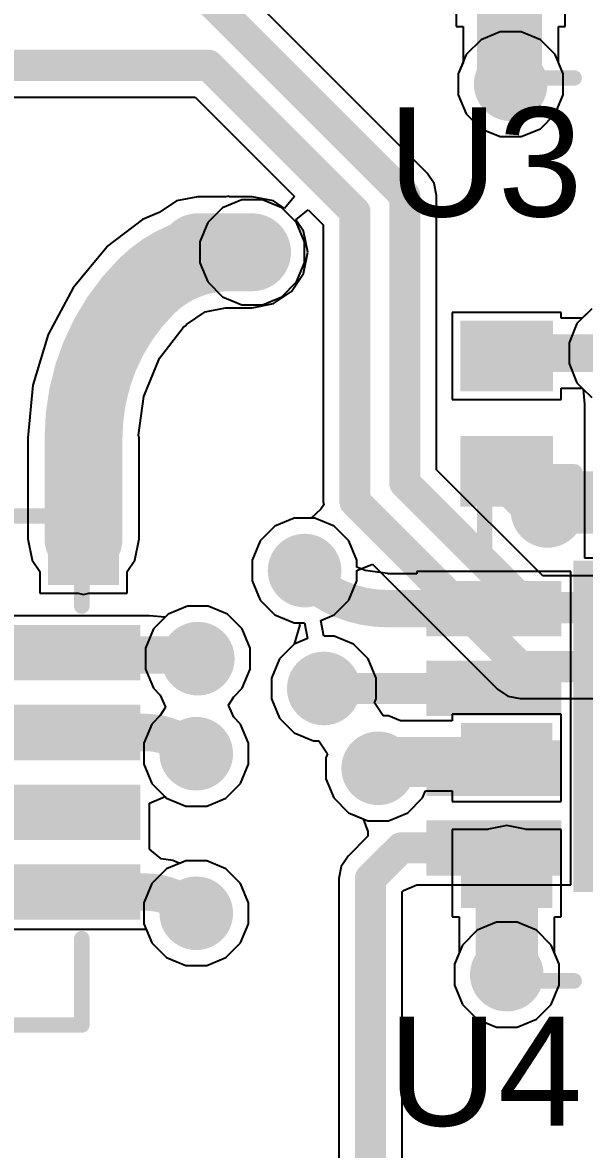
# Model space of a CAD drawing. Header units: millimetres. Extents: x -0.2 to 45, y 0 to 49.7.
# Drawn here: x 35.52 to 40.1, y 25.4 to 34.59 of the extents above; entities that cross this region are included whole.
import ezdxf

# ---------------------------------------------------------------- set-up
doc = ezdxf.new("R2010")
doc.units = ezdxf.units.MM
for name, color, linetype in [('BottomLayer', 5, 'Continuous'), ('BottomPaste', 16, 'Continuous'), ('BottomSolder', 6, 'Continuous'), ('TopLayer', 1, 'Continuous'), ('TopOverlay', 2, 'Continuous'), ('TopSolder', 216, 'Continuous'), ('ViaHoleLayer', 16, 'Continuous')]:
    doc.layers.add(name, color=color, linetype=linetype)
doc.styles.add('Arial', font='', dxfattribs={"height": 0.2})
doc.styles.get('Arial').set_extended_font_data('Arial')

# ---------------------------------------------------------------- blocks, each defined once
blk = doc.blocks.new('QFN_16_EP_4_4__48')
at = {"layer": 'TopLayer'}
for points in [[(-1.1656, 2.5), (-0.8156, 2.5), (-0.8156, 1.5), (-1.1656, 1.5)], [(-0.5154, 2.5), (-0.1654, 2.5), (-0.1654, 1.5), (-0.5154, 1.5)], [(0.1349, 2.5), (0.4849, 2.5), (0.4849, 1.5), (0.1349, 1.5)], [(0.7851, 2.5), (1.1351, 2.5), (1.1351, 1.5), (0.7851, 1.5)], [(-1.3, 1.3), (1.3, 1.3), (1.3, -1.3), (-1.3, -1.3)], [(-1.5, 1.1402), (-1.5, 0.7902), (-2.5, 0.7902), (-2.5, 1.1402)], [(2.5, 1.1351), (2.5, 0.7851), (1.5, 0.7851), (1.5, 1.1351)], [(-1.5, 0.49), (-1.5, 0.14), (-2.5, 0.14), (-2.5, 0.49)], [(2.5, 0.4849), (2.5, 0.1349), (1.5, 0.1349), (1.5, 0.4849)], [(-1.5, -0.1603), (-1.5, -0.5103), (-2.5, -0.5103), (-2.5, -0.1603)], [(2.5, -0.1654), (2.5, -0.5154), (1.5, -0.5154), (1.5, -0.1654)], [(-1.5, -0.8105), (-1.5, -1.1605), (-2.5, -1.1605), (-2.5, -0.8105)], [(2.5, -0.8156), (2.5, -1.1656), (1.5, -1.1656), (1.5, -0.8156)], [(-1.1656, -1.5), (-0.8156, -1.5), (-0.8156, -2.5), (-1.1656, -2.5)], [(-0.5154, -1.5), (-0.1654, -1.5), (-0.1654, -2.5), (-0.5154, -2.5)], [(0.1349, -1.5), (0.4849, -1.5), (0.4849, -2.5), (0.1349, -2.5)], [(0.7851, -1.5), (1.1351, -1.5), (1.1351, -2.5), (0.7851, -2.5)]]:
    blk.add_hatch(color=1, dxfattribs=at).paths.add_polyline_path(points)
at = {"layer": 'TopSolder'}
for points in [[(-1.2164, 2.5508), (-0.7648, 2.5508), (-0.7648, 1.4492), (-1.2164, 1.4492)], [(-0.5662, 2.5508), (-0.1146, 2.5508), (-0.1146, 1.4492), (-0.5662, 1.4492)], [(0.0841, 2.5508), (0.5357, 2.5508), (0.5357, 1.4492), (0.0841, 1.4492)], [(0.7343, 2.5508), (1.1859, 2.5508), (1.1859, 1.4492), (0.7343, 1.4492)], [(-1.3508, 1.3508), (1.3508, 1.3508), (1.3508, -1.3508), (-1.3508, -1.3508)], [(-1.4492, 1.191), (-1.4492, 0.7394), (-2.5508, 0.7394), (-2.5508, 1.191)], [(2.5508, 1.1859), (2.5508, 0.7343), (1.4492, 0.7343), (1.4492, 1.1859)], [(-1.4492, 0.5408), (-1.4492, 0.0892), (-2.5508, 0.0892), (-2.5508, 0.5408)], [(2.5508, 0.5357), (2.5508, 0.0841), (1.4492, 0.0841), (1.4492, 0.5357)], [(-1.4492, -0.1095), (-1.4492, -0.5611), (-2.5508, -0.5611), (-2.5508, -0.1095)], [(2.5508, -0.1146), (2.5508, -0.5662), (1.4492, -0.5662), (1.4492, -0.1146)], [(-1.4492, -0.7597), (-1.4492, -1.2113), (-2.5508, -1.2113), (-2.5508, -0.7597)], [(2.5508, -0.7648), (2.5508, -1.2164), (1.4492, -1.2164), (1.4492, -0.7648)], [(-1.2164, -1.4492), (-0.7648, -1.4492), (-0.7648, -2.5508), (-1.2164, -2.5508)], [(-0.5662, -1.4492), (-0.1146, -1.4492), (-0.1146, -2.5508), (-0.5662, -2.5508)], [(0.0841, -1.4492), (0.5357, -1.4492), (0.5357, -2.5508), (0.0841, -2.5508)], [(0.7343, -1.4492), (1.1859, -1.4492), (1.1859, -2.5508), (0.7343, -2.5508)]]:
    blk.add_hatch(color=216, dxfattribs=at).paths.add_polyline_path(points)
at = {"layer": 'TopOverlay', "const_width": 0.127}
for points in [[(-2.0746, 2.0746), (-1.3714, 2.0746)], [(-2.0746, 2.0746), (-2.0746, 1.3459)], [(1.3408, 2.0746), (2.0745, 2.0746)], [(2.0745, 2.0746), (2.0745, 1.3409)], [(-2.6858, 1.0414), (-2.6096, 0.9652)], [(-2.6858, 1.0414), (-2.6858, 0.889)], [(-2.6096, 0.9652), (-2.6858, 0.889)], [(-2.0746, -1.3459), (-2.0746, -2.0746)], [(2.0745, -1.3409), (2.0745, -2.0746)], [(-2.0746, -2.0746), (-1.3714, -2.0746)], [(1.3408, -2.0746), (2.0745, -2.0746)]]:
    blk.add_lwpolyline(points, dxfattribs=at)
at = {"layer": 'TopOverlay', "const_width": 0.0635}
for points in [[(-2.1064, 2.0746, 1), (-2.0429, 2.0746, 1)], [(-2.1064, 2.0746, 1), (-2.0429, 2.0746, 1)], [(-1.4031, 2.0746, 1), (-1.3396, 2.0746, 1)], [(1.3091, 2.0746, 1), (1.3726, 2.0746, 1)], [(2.0428, 2.0746, 1), (2.1063, 2.0746, 1)], [(2.0428, 2.0746, 1), (2.1063, 2.0746, 1)], [(-2.1064, 1.3459, 1), (-2.0429, 1.3459, 1)], [(2.0428, 1.3409, 1), (2.1063, 1.3409, 1)], [(-2.7175, 1.0414, 1), (-2.654, 1.0414, 1)], [(-2.7175, 1.0414, 1), (-2.654, 1.0414, 1)], [(-2.6413, 0.9652, 1), (-2.5778, 0.9652, 1)], [(-2.6413, 0.9652, 1), (-2.5778, 0.9652, 1)], [(-2.7175, 0.889, 1), (-2.654, 0.889, 1)], [(-2.7175, 0.889, 1), (-2.654, 0.889, 1)], [(-2.1064, -1.3459, 1), (-2.0429, -1.3459, 1)], [(2.0428, -1.3409, 1), (2.1063, -1.3409, 1)], [(-2.1064, -2.0746, 1), (-2.0429, -2.0746, 1)], [(-2.1064, -2.0746, 1), (-2.0429, -2.0746, 1)], [(-1.4031, -2.0746, 1), (-1.3396, -2.0746, 1)], [(1.3091, -2.0746, 1), (1.3726, -2.0746, 1)], [(2.0428, -2.0746, 1), (2.1063, -2.0746, 1)], [(2.0428, -2.0746, 1), (2.1063, -2.0746, 1)]]:
    blk.add_lwpolyline(points, format="xyb", close=True, dxfattribs=at)
blk = doc.blocks.new('QFN_16_EP_4_4__49')
at = {"layer": 'TopLayer'}
for points in [[(-1.1656, 2.5), (-0.8156, 2.5), (-0.8156, 1.5), (-1.1656, 1.5)], [(-0.5154, 2.5), (-0.1654, 2.5), (-0.1654, 1.5), (-0.5154, 1.5)], [(0.1349, 2.5), (0.4849, 2.5), (0.4849, 1.5), (0.1349, 1.5)], [(0.7851, 2.5), (1.1351, 2.5), (1.1351, 1.5), (0.7851, 1.5)], [(-1.3, 1.3), (1.3, 1.3), (1.3, -1.3), (-1.3, -1.3)], [(-1.5, 1.1402), (-1.5, 0.7902), (-2.5, 0.7902), (-2.5, 1.1402)], [(2.5, 1.1351), (2.5, 0.7851), (1.5, 0.7851), (1.5, 1.1351)], [(-1.5, 0.49), (-1.5, 0.14), (-2.5, 0.14), (-2.5, 0.49)], [(2.5, 0.4849), (2.5, 0.1349), (1.5, 0.1349), (1.5, 0.4849)], [(-1.5, -0.1603), (-1.5, -0.5103), (-2.5, -0.5103), (-2.5, -0.1603)], [(2.5, -0.1654), (2.5, -0.5154), (1.5, -0.5154), (1.5, -0.1654)], [(-1.5, -0.8105), (-1.5, -1.1605), (-2.5, -1.1605), (-2.5, -0.8105)], [(2.5, -0.8156), (2.5, -1.1656), (1.5, -1.1656), (1.5, -0.8156)], [(-1.1656, -1.5), (-0.8156, -1.5), (-0.8156, -2.5), (-1.1656, -2.5)], [(-0.5154, -1.5), (-0.1654, -1.5), (-0.1654, -2.5), (-0.5154, -2.5)], [(0.1349, -1.5), (0.4849, -1.5), (0.4849, -2.5), (0.1349, -2.5)], [(0.7851, -1.5), (1.1351, -1.5), (1.1351, -2.5), (0.7851, -2.5)]]:
    blk.add_hatch(color=1, dxfattribs=at).paths.add_polyline_path(points)
at = {"layer": 'TopSolder'}
for points in [[(-1.2164, 2.5508), (-0.7648, 2.5508), (-0.7648, 1.4492), (-1.2164, 1.4492)], [(-0.5662, 2.5508), (-0.1146, 2.5508), (-0.1146, 1.4492), (-0.5662, 1.4492)], [(0.0841, 2.5508), (0.5357, 2.5508), (0.5357, 1.4492), (0.0841, 1.4492)], [(0.7343, 2.5508), (1.1859, 2.5508), (1.1859, 1.4492), (0.7343, 1.4492)], [(-1.3508, 1.3508), (1.3508, 1.3508), (1.3508, -1.3508), (-1.3508, -1.3508)], [(-1.4492, 1.191), (-1.4492, 0.7394), (-2.5508, 0.7394), (-2.5508, 1.191)], [(2.5508, 1.1859), (2.5508, 0.7343), (1.4492, 0.7343), (1.4492, 1.1859)], [(-1.4492, 0.5408), (-1.4492, 0.0892), (-2.5508, 0.0892), (-2.5508, 0.5408)], [(2.5508, 0.5357), (2.5508, 0.0841), (1.4492, 0.0841), (1.4492, 0.5357)], [(-1.4492, -0.1095), (-1.4492, -0.5611), (-2.5508, -0.5611), (-2.5508, -0.1095)], [(2.5508, -0.1146), (2.5508, -0.5662), (1.4492, -0.5662), (1.4492, -0.1146)], [(-1.4492, -0.7597), (-1.4492, -1.2113), (-2.5508, -1.2113), (-2.5508, -0.7597)], [(2.5508, -0.7648), (2.5508, -1.2164), (1.4492, -1.2164), (1.4492, -0.7648)], [(-1.2164, -1.4492), (-0.7648, -1.4492), (-0.7648, -2.5508), (-1.2164, -2.5508)], [(-0.5662, -1.4492), (-0.1146, -1.4492), (-0.1146, -2.5508), (-0.5662, -2.5508)], [(0.0841, -1.4492), (0.5357, -1.4492), (0.5357, -2.5508), (0.0841, -2.5508)], [(0.7343, -1.4492), (1.1859, -1.4492), (1.1859, -2.5508), (0.7343, -2.5508)]]:
    blk.add_hatch(color=216, dxfattribs=at).paths.add_polyline_path(points)
at = {"layer": 'TopOverlay', "const_width": 0.127}
for points in [[(-2.0746, 2.0746), (-2.0746, 1.3459)], [(-2.0746, 2.0746), (-1.3714, 2.0746)], [(1.3408, 2.0746), (2.0745, 2.0746)], [(2.0745, 2.0746), (2.0745, 1.3409)], [(-2.6858, 1.0414), (-2.6858, 0.889)], [(-2.6858, 1.0414), (-2.6096, 0.9652)], [(-2.6096, 0.9652), (-2.6858, 0.889)], [(-2.0746, -1.3459), (-2.0746, -2.0746)], [(2.0745, -1.3409), (2.0745, -2.0746)], [(-2.0746, -2.0746), (-1.3714, -2.0746)], [(1.3408, -2.0746), (2.0745, -2.0746)]]:
    blk.add_lwpolyline(points, dxfattribs=at)
at = {"layer": 'TopOverlay', "const_width": 0.0635}
for points in [[(-2.1064, 2.0746, 1), (-2.0429, 2.0746, 1)], [(-2.1064, 2.0746, 1), (-2.0429, 2.0746, 1)], [(-1.4031, 2.0746, 1), (-1.3396, 2.0746, 1)], [(1.3091, 2.0746, 1), (1.3726, 2.0746, 1)], [(2.0428, 2.0746, 1), (2.1063, 2.0746, 1)], [(2.0428, 2.0746, 1), (2.1063, 2.0746, 1)], [(-2.1064, 1.3459, 1), (-2.0429, 1.3459, 1)], [(2.0428, 1.3409, 1), (2.1063, 1.3409, 1)], [(-2.7175, 1.0414, 1), (-2.654, 1.0414, 1)], [(-2.7175, 1.0414, 1), (-2.654, 1.0414, 1)], [(-2.6413, 0.9652, 1), (-2.5778, 0.9652, 1)], [(-2.6413, 0.9652, 1), (-2.5778, 0.9652, 1)], [(-2.7175, 0.889, 1), (-2.654, 0.889, 1)], [(-2.7175, 0.889, 1), (-2.654, 0.889, 1)], [(-2.1064, -1.3459, 1), (-2.0429, -1.3459, 1)], [(2.0428, -1.3409, 1), (2.1063, -1.3409, 1)], [(-2.1064, -2.0746, 1), (-2.0429, -2.0746, 1)], [(-2.1064, -2.0746, 1), (-2.0429, -2.0746, 1)], [(-1.4031, -2.0746, 1), (-1.3396, -2.0746, 1)], [(1.3091, -2.0746, 1), (1.3726, -2.0746, 1)], [(2.0428, -2.0746, 1), (2.1063, -2.0746, 1)], [(2.0428, -2.0746, 1), (2.1063, -2.0746, 1)]]:
    blk.add_lwpolyline(points, format="xyb", close=True, dxfattribs=at)
blk = doc.blocks.new('QFN_16_EP_4_4__50')
at = {"layer": 'TopLayer'}
for points in [[(-1.1656, 2.5), (-0.8156, 2.5), (-0.8156, 1.5), (-1.1656, 1.5)], [(-0.5154, 2.5), (-0.1654, 2.5), (-0.1654, 1.5), (-0.5154, 1.5)], [(0.1349, 2.5), (0.4849, 2.5), (0.4849, 1.5), (0.1349, 1.5)], [(0.7851, 2.5), (1.1351, 2.5), (1.1351, 1.5), (0.7851, 1.5)], [(-1.3, 1.3), (1.3, 1.3), (1.3, -1.3), (-1.3, -1.3)], [(-1.5, 1.1402), (-1.5, 0.7902), (-2.5, 0.7902), (-2.5, 1.1402)], [(2.5, 1.1351), (2.5, 0.7851), (1.5, 0.7851), (1.5, 1.1351)], [(-1.5, 0.49), (-1.5, 0.14), (-2.5, 0.14), (-2.5, 0.49)], [(2.5, 0.4849), (2.5, 0.1349), (1.5, 0.1349), (1.5, 0.4849)], [(-1.5, -0.1603), (-1.5, -0.5103), (-2.5, -0.5103), (-2.5, -0.1603)], [(2.5, -0.1654), (2.5, -0.5154), (1.5, -0.5154), (1.5, -0.1654)], [(-1.5, -0.8105), (-1.5, -1.1605), (-2.5, -1.1605), (-2.5, -0.8105)], [(2.5, -0.8156), (2.5, -1.1656), (1.5, -1.1656), (1.5, -0.8156)], [(-1.1656, -1.5), (-0.8156, -1.5), (-0.8156, -2.5), (-1.1656, -2.5)], [(-0.5154, -1.5), (-0.1654, -1.5), (-0.1654, -2.5), (-0.5154, -2.5)], [(0.1349, -1.5), (0.4849, -1.5), (0.4849, -2.5), (0.1349, -2.5)], [(0.7851, -1.5), (1.1351, -1.5), (1.1351, -2.5), (0.7851, -2.5)]]:
    blk.add_hatch(color=1, dxfattribs=at).paths.add_polyline_path(points)
at = {"layer": 'TopSolder'}
for points in [[(-1.2164, 2.5508), (-0.7648, 2.5508), (-0.7648, 1.4492), (-1.2164, 1.4492)], [(-0.5662, 2.5508), (-0.1146, 2.5508), (-0.1146, 1.4492), (-0.5662, 1.4492)], [(0.0841, 2.5508), (0.5357, 2.5508), (0.5357, 1.4492), (0.0841, 1.4492)], [(0.7343, 2.5508), (1.1859, 2.5508), (1.1859, 1.4492), (0.7343, 1.4492)], [(-1.3508, 1.3508), (1.3508, 1.3508), (1.3508, -1.3508), (-1.3508, -1.3508)], [(-1.4492, 1.191), (-1.4492, 0.7394), (-2.5508, 0.7394), (-2.5508, 1.191)], [(2.5508, 1.1859), (2.5508, 0.7343), (1.4492, 0.7343), (1.4492, 1.1859)], [(-1.4492, 0.5408), (-1.4492, 0.0892), (-2.5508, 0.0892), (-2.5508, 0.5408)], [(2.5508, 0.5357), (2.5508, 0.0841), (1.4492, 0.0841), (1.4492, 0.5357)], [(-1.4492, -0.1095), (-1.4492, -0.5611), (-2.5508, -0.5611), (-2.5508, -0.1095)], [(2.5508, -0.1146), (2.5508, -0.5662), (1.4492, -0.5662), (1.4492, -0.1146)], [(-1.4492, -0.7597), (-1.4492, -1.2113), (-2.5508, -1.2113), (-2.5508, -0.7597)], [(2.5508, -0.7648), (2.5508, -1.2164), (1.4492, -1.2164), (1.4492, -0.7648)], [(-1.2164, -1.4492), (-0.7648, -1.4492), (-0.7648, -2.5508), (-1.2164, -2.5508)], [(-0.5662, -1.4492), (-0.1146, -1.4492), (-0.1146, -2.5508), (-0.5662, -2.5508)], [(0.0841, -1.4492), (0.5357, -1.4492), (0.5357, -2.5508), (0.0841, -2.5508)], [(0.7343, -1.4492), (1.1859, -1.4492), (1.1859, -2.5508), (0.7343, -2.5508)]]:
    blk.add_hatch(color=216, dxfattribs=at).paths.add_polyline_path(points)
at = {"layer": 'TopOverlay', "const_width": 0.127}
for points in [[(-2.0746, 2.0746), (-2.0746, 1.3459)], [(-2.0746, 2.0746), (-1.3714, 2.0746)], [(1.3408, 2.0746), (2.0745, 2.0746)], [(2.0745, 2.0746), (2.0745, 1.3409)], [(-2.6858, 1.0414), (-2.6858, 0.889)], [(-2.6858, 1.0414), (-2.6096, 0.9652)], [(-2.6096, 0.9652), (-2.6858, 0.889)], [(-2.0746, -1.3459), (-2.0746, -2.0746)], [(2.0745, -1.3409), (2.0745, -2.0746)], [(-2.0746, -2.0746), (-1.3714, -2.0746)], [(1.3408, -2.0746), (2.0745, -2.0746)]]:
    blk.add_lwpolyline(points, dxfattribs=at)
at = {"layer": 'TopOverlay', "const_width": 0.0635}
for points in [[(-2.1064, 2.0746, 1), (-2.0429, 2.0746, 1)], [(-2.1064, 2.0746, 1), (-2.0429, 2.0746, 1)], [(-1.4031, 2.0746, 1), (-1.3396, 2.0746, 1)], [(1.3091, 2.0746, 1), (1.3726, 2.0746, 1)], [(2.0428, 2.0746, 1), (2.1063, 2.0746, 1)], [(2.0428, 2.0746, 1), (2.1063, 2.0746, 1)], [(-2.1064, 1.3459, 1), (-2.0429, 1.3459, 1)], [(2.0428, 1.3409, 1), (2.1063, 1.3409, 1)], [(-2.7175, 1.0414, 1), (-2.654, 1.0414, 1)], [(-2.7175, 1.0414, 1), (-2.654, 1.0414, 1)], [(-2.6413, 0.9652, 1), (-2.5778, 0.9652, 1)], [(-2.6413, 0.9652, 1), (-2.5778, 0.9652, 1)], [(-2.7175, 0.889, 1), (-2.654, 0.889, 1)], [(-2.7175, 0.889, 1), (-2.654, 0.889, 1)], [(-2.1064, -1.3459, 1), (-2.0429, -1.3459, 1)], [(2.0428, -1.3409, 1), (2.1063, -1.3409, 1)], [(-2.1064, -2.0746, 1), (-2.0429, -2.0746, 1)], [(-2.1064, -2.0746, 1), (-2.0429, -2.0746, 1)], [(-1.4031, -2.0746, 1), (-1.3396, -2.0746, 1)], [(1.3091, -2.0746, 1), (1.3726, -2.0746, 1)], [(2.0428, -2.0746, 1), (2.1063, -2.0746, 1)], [(2.0428, -2.0746, 1), (2.1063, -2.0746, 1)]]:
    blk.add_lwpolyline(points, format="xyb", close=True, dxfattribs=at)
blk = doc.blocks.new('R___0402_B_60')
at = {"layer": 'BottomLayer'}
for points in [[(-0.2413, 0.3175), (-0.2413, -0.3175), (-0.6985, -0.3175), (-0.6985, 0.3175)], [(0.6985, 0.3175), (0.6985, -0.3175), (0.2413, -0.3175), (0.2413, 0.3175)]]:
    blk.add_hatch(color=5, dxfattribs=at).paths.add_polyline_path(points)
at = {"layer": 'BottomPaste'}
for points in [[(-0.2413, 0.3175), (-0.2413, -0.3175), (-0.6985, -0.3175), (-0.6985, 0.3175)], [(0.6985, 0.3175), (0.6985, -0.3175), (0.2413, -0.3175), (0.2413, 0.3175)]]:
    blk.add_hatch(color=16, dxfattribs=at).paths.add_polyline_path(points)
at = {"layer": 'BottomSolder'}
for points in [[(-0.1863, 0.3725), (-0.1863, -0.3725), (-0.7535, -0.3725), (-0.7535, 0.3725)], [(0.7535, 0.3725), (0.7535, -0.3725), (0.1863, -0.3725), (0.1863, 0.3725)]]:
    blk.add_hatch(color=6, dxfattribs=at).paths.add_polyline_path(points)
blk = doc.blocks.new('C___0402_B_75')
at = {"layer": 'BottomLayer'}
for points in [[(-0.2413, 0.3175), (-0.2413, -0.3175), (-0.6985, -0.3175), (-0.6985, 0.3175)], [(0.6985, 0.3175), (0.6985, -0.3175), (0.2413, -0.3175), (0.2413, 0.3175)]]:
    blk.add_hatch(color=5, dxfattribs=at).paths.add_polyline_path(points)
at = {"layer": 'BottomPaste'}
for points in [[(-0.2413, 0.3175), (-0.2413, -0.3175), (-0.6985, -0.3175), (-0.6985, 0.3175)], [(0.6985, 0.3175), (0.6985, -0.3175), (0.2413, -0.3175), (0.2413, 0.3175)]]:
    blk.add_hatch(color=16, dxfattribs=at).paths.add_polyline_path(points)
at = {"layer": 'BottomSolder'}
for points in [[(-0.1813, 0.3775), (-0.1813, -0.3775), (-0.7585, -0.3775), (-0.7585, 0.3775)], [(0.7585, 0.3775), (0.7585, -0.3775), (0.1813, -0.3775), (0.1813, 0.3775)]]:
    blk.add_hatch(color=6, dxfattribs=at).paths.add_polyline_path(points)
blk = doc.blocks.new('C___0402_B_77')
at = {"layer": 'BottomLayer'}
for points in [[(-0.2413, 0.3175), (-0.2413, -0.3175), (-0.6985, -0.3175), (-0.6985, 0.3175)], [(0.6985, 0.3175), (0.6985, -0.3175), (0.2413, -0.3175), (0.2413, 0.3175)]]:
    blk.add_hatch(color=5, dxfattribs=at).paths.add_polyline_path(points)
at = {"layer": 'BottomPaste'}
for points in [[(-0.2413, 0.3175), (-0.2413, -0.3175), (-0.6985, -0.3175), (-0.6985, 0.3175)], [(0.6985, 0.3175), (0.6985, -0.3175), (0.2413, -0.3175), (0.2413, 0.3175)]]:
    blk.add_hatch(color=16, dxfattribs=at).paths.add_polyline_path(points)
at = {"layer": 'BottomSolder'}
for points in [[(-0.1813, 0.3775), (-0.1813, -0.3775), (-0.7585, -0.3775), (-0.7585, 0.3775)], [(0.7585, 0.3775), (0.7585, -0.3775), (0.1813, -0.3775), (0.1813, 0.3775)]]:
    blk.add_hatch(color=6, dxfattribs=at).paths.add_polyline_path(points)

msp = doc.modelspace()

# ---------------------------------------------------------------- hatches: boundary and pattern name
at = {"layer": 'BottomLayer'}
h = msp.add_hatch(color=5, dxfattribs=at)
edge = h.paths.add_edge_path()
edge.add_arc((39.497, 34.085), 0.3, 0, 360)
h = msp.add_hatch(color=5, dxfattribs=at)
edge = h.paths.add_edge_path()
edge.add_arc((37.3888, 32.7152), 0.3, 0, 360)
h = msp.add_hatch(color=5, dxfattribs=at)
edge = h.paths.add_edge_path()
edge.add_arc((39.7973, 30.607), 0.3, 0, 360)
h = msp.add_hatch(color=5, dxfattribs=at)
edge = h.paths.add_edge_path()
edge.add_arc((37.8167, 30.1205), 0.3, 0, 360)
h = msp.add_hatch(color=5, dxfattribs=at)
edge = h.paths.add_edge_path()
edge.add_arc((36.9463, 29.4025), 0.3, 0, 360)
h = msp.add_hatch(color=5, dxfattribs=at)
edge = h.paths.add_edge_path()
edge.add_arc((37.973, 29.1592), 0.3, 0, 360)
h = msp.add_hatch(color=5, dxfattribs=at)
edge = h.paths.add_edge_path()
edge.add_arc((36.9337, 28.6273), 0.3, 0, 360)
h = msp.add_hatch(color=5, dxfattribs=at)
edge = h.paths.add_edge_path()
edge.add_arc((38.4168, 28.5086), 0.3, 0, 360)
h = msp.add_hatch(color=5, dxfattribs=at)
edge = h.paths.add_edge_path()
edge.add_arc((36.9337, 27.3268), 0.3, 0, 360)
h = msp.add_hatch(color=5, dxfattribs=at)
edge = h.paths.add_edge_path()
edge.add_arc((39.465, 26.8261), 0.3, 0, 360)
at = {"layer": 'TopLayer'}
h = msp.add_hatch(color=1, dxfattribs=at)
edge = h.paths.add_edge_path()
edge.add_arc((39.497, 34.085), 0.3, 0, 360)
h = msp.add_hatch(color=1, dxfattribs=at)
edge = h.paths.add_edge_path()
edge.add_arc((37.3888, 32.7152), 0.3, 0, 360)
h = msp.add_hatch(color=1, dxfattribs=at)
edge = h.paths.add_edge_path()
edge.add_arc((39.7973, 30.607), 0.3, 0, 360)
h = msp.add_hatch(color=1, dxfattribs=at)
edge = h.paths.add_edge_path()
edge.add_arc((37.8167, 30.1205), 0.3, 0, 360)
h = msp.add_hatch(color=1, dxfattribs=at)
edge = h.paths.add_edge_path()
edge.add_arc((36.9463, 29.4025), 0.3, 0, 360)
h = msp.add_hatch(color=1, dxfattribs=at)
edge = h.paths.add_edge_path()
edge.add_arc((37.973, 29.1592), 0.3, 0, 360)
h = msp.add_hatch(color=1, dxfattribs=at)
edge = h.paths.add_edge_path()
edge.add_arc((36.9337, 28.6273), 0.3, 0, 360)
h = msp.add_hatch(color=1, dxfattribs=at)
edge = h.paths.add_edge_path()
edge.add_arc((38.4168, 28.5086), 0.3, 0, 360)
h = msp.add_hatch(color=1, dxfattribs=at)
edge = h.paths.add_edge_path()
edge.add_arc((36.9337, 27.3268), 0.3, 0, 360)
h = msp.add_hatch(color=1, dxfattribs=at)
edge = h.paths.add_edge_path()
edge.add_arc((39.465, 26.8261), 0.3, 0, 360)
at = {"layer": 'ViaHoleLayer'}
h = msp.add_hatch(color=16, dxfattribs=at)
edge = h.paths.add_edge_path()
edge.add_arc((39.497, 34.085), 0.15, 0, 360)
h = msp.add_hatch(color=16, dxfattribs=at)
edge = h.paths.add_edge_path()
edge.add_arc((37.3888, 32.7152), 0.15, 0, 360)
h = msp.add_hatch(color=16, dxfattribs=at)
edge = h.paths.add_edge_path()
edge.add_arc((39.7973, 30.607), 0.15, 0, 360)
h = msp.add_hatch(color=16, dxfattribs=at)
edge = h.paths.add_edge_path()
edge.add_arc((37.8167, 30.1205), 0.15, 0, 360)
h = msp.add_hatch(color=16, dxfattribs=at)
edge = h.paths.add_edge_path()
edge.add_arc((36.9463, 29.4025), 0.15, 0, 360)
h = msp.add_hatch(color=16, dxfattribs=at)
edge = h.paths.add_edge_path()
edge.add_arc((37.973, 29.1592), 0.15, 0, 360)
h = msp.add_hatch(color=16, dxfattribs=at)
edge = h.paths.add_edge_path()
edge.add_arc((36.9337, 28.6273), 0.15, 0, 360)
h = msp.add_hatch(color=16, dxfattribs=at)
edge = h.paths.add_edge_path()
edge.add_arc((38.4168, 28.5086), 0.15, 0, 360)
h = msp.add_hatch(color=16, dxfattribs=at)
edge = h.paths.add_edge_path()
edge.add_arc((36.9337, 27.3268), 0.15, 0, 360)
h = msp.add_hatch(color=16, dxfattribs=at)
edge = h.paths.add_edge_path()
edge.add_arc((39.465, 26.8261), 0.15, 0, 360)

# ---------------------------------------------------------------- linework, layer by layer
at = {"layer": 'BottomLayer'}
for p, q in [((39.0525, 35.2679), (39.0525, 34.5567)), ((39.9415, 34.5567), (39.9415, 35.2679)), ((38.8165, 33.3609), (37.0948, 35.0827)), ((39.0525, 34.5567), (39.1086, 34.5567)), ((39.1086, 34.5567), (39.1086, 34.263)), ((39.8855, 34.263), (39.8855, 34.5567)), ((39.8855, 34.5567), (39.9415, 34.5567)), ((39.1086, 34.263), (39.07, 34.1699)), ((39.924, 34.1699), (39.8855, 34.263)), ((39.07, 34.1699), (39.07, 34.0001)), ((39.924, 34.0001), (39.924, 34.1699)), ((39.07, 34.0001), (39.135, 33.8431)), ((39.859, 33.8431), (39.924, 34.0001)), ((29.5295, 33.9802), (36.9259, 33.9802)), ((36.9259, 33.9802), (37.7348, 33.1713)), ((39.135, 33.8431), (39.2551, 33.723)), ((39.7389, 33.723), (39.859, 33.8431)), ((39.2551, 33.723), (39.4121, 33.658)), ((39.582, 33.658), (39.7389, 33.723)), ((39.4121, 33.658), (39.582, 33.658)), ((38.8727, 33.2769), (38.8165, 33.3609)), ((38.8924, 33.1778), (38.8727, 33.2769)), ((36.9457, 33.1684), (36.7723, 33.1339)), ((37.1742, 33.1684), (36.9457, 33.1684)), ((37.1997, 33.1718), (37.1742, 33.1684)), ((37.1997, 33.1684), (37.1997, 33.1718)), ((37.3888, 33.1684), (37.1997, 33.1684)), ((37.5622, 33.1339), (37.3888, 33.1684)), ((37.7348, 33.1713), (37.6539, 33.0727)), ((38.8924, 30.9429), (38.8924, 33.1778)), ((36.7723, 33.1339), (36.6304, 33.0391)), ((37.6539, 33.0727), (37.5622, 33.1339)), ((36.4945, 32.9828), (36.2024, 32.7586)), ((36.6304, 33.0391), (36.4945, 32.9828)), ((37.7463, 32.9803), (37.845, 33.0612)), ((37.845, 33.0612), (37.968, 32.9381)), ((37.8075, 32.8886), (37.7463, 32.9803)), ((37.968, 32.9381), (37.968, 30.6832)), ((37.842, 32.7152), (37.8075, 32.8886)), ((36.2034, 32.7576), (35.9301, 32.4246)), ((36.2024, 32.7586), (36.2034, 32.7576)), ((37.8075, 32.5418), (37.842, 32.7152)), ((37.7093, 32.3947), (37.8075, 32.5418)), ((35.9301, 32.4246), (35.727, 32.0446)), ((37.5622, 32.2965), (37.7093, 32.3947)), ((37.0059, 32.2292), (37.1709, 32.262)), ((37.1709, 32.262), (37.3888, 32.262)), ((37.3888, 32.262), (37.5622, 32.2965)), ((40.1574, 32.2551), (40.0803, 32.178)), ((36.8539, 32.1276), (37.0059, 32.2292)), ((39.9095, 32.2254), (39.0205, 32.2254)), ((39.0205, 32.2254), (39.0205, 31.5142)), ((39.9095, 32.178), (39.9095, 32.2254)), ((40.0803, 32.178), (39.9095, 32.178)), ((36.6346, 31.8519), (36.8275, 32.1032)), ((36.8275, 32.1032), (36.8457, 32.1153)), ((36.8457, 32.1153), (36.8539, 32.1276)), ((35.727, 32.0446), (35.602, 31.6324)), ((36.5051, 31.5392), (36.6346, 31.8519)), ((35.602, 31.6324), (35.5598, 31.2036)), ((39.9095, 31.5142), (39.9095, 31.6083)), ((39.9095, 31.6083), (40.0803, 31.6083)), ((40.0803, 31.6083), (40.1574, 31.5312)), ((36.4638, 31.2251), (36.5051, 31.5392)), ((39.0205, 31.5142), (39.9095, 31.5142)), ((35.5598, 31.2036), (35.5616, 31.2036)), ((35.5616, 31.2036), (35.5616, 30.3799)), ((36.468, 31.2036), (36.4638, 31.2251)), ((36.468, 30.3799), (36.468, 31.2036)), ((39.7586, 30.0767), (38.8924, 30.9429)), ((37.9502, 30.6201), (37.8711, 30.5475)), ((37.9736, 30.6551), (37.9502, 30.6201)), ((37.968, 30.6832), (37.9736, 30.6551)), ((37.7317, 30.5475), (37.5748, 30.4825)), ((37.8711, 30.5475), (37.7317, 30.5475)), ((37.5748, 30.4825), (37.4547, 30.3623)), ((35.5616, 30.3799), (35.5961, 30.2065)), ((36.4335, 30.2065), (36.468, 30.3799)), ((37.4547, 30.3623), (37.3897, 30.2054)), ((35.5961, 30.2065), (35.6592, 30.112)), ((36.3704, 30.112), (36.4335, 30.2065)), ((37.3897, 30.2054), (37.3897, 30.0355)), ((38.2437, 30.1207), (38.3707, 30.1733)), ((38.3707, 30.1733), (39.3901, 29.1539)), ((35.6592, 30.112), (35.6592, 29.9354)), ((36.3704, 29.9354), (36.3704, 30.112)), ((38.2437, 30.0355), (38.2437, 30.1207)), ((44.0149, 30.0767), (39.7586, 30.0767)), ((37.3897, 30.0355), (37.4547, 29.8786)), ((38.1787, 29.8786), (38.2437, 30.0355)), ((35.6592, 29.9354), (35.9711, 29.9354)), ((35.9711, 29.9354), (36.0148, 29.9267)), ((36.0148, 29.9267), (36.0586, 29.9354)), ((36.0586, 29.9354), (36.3704, 29.9354)), ((37.4547, 29.8786), (37.5748, 29.7585)), ((38.0586, 29.7585), (38.1787, 29.8786)), ((36.8613, 29.8295), (36.7044, 29.7645)), ((37.0312, 29.8295), (36.8613, 29.8295)), ((37.1881, 29.7645), (37.0312, 29.8295)), ((36.7044, 29.7645), (36.5843, 29.6443)), ((37.3083, 29.6443), (37.1881, 29.7645)), ((37.5748, 29.7585), (37.7317, 29.6935)), ((37.7317, 29.6935), (37.8152, 29.6935)), ((37.8152, 29.6935), (37.8404, 29.5665)), ((37.9493, 29.7132), (38.0586, 29.7585)), ((37.9745, 29.5862), (37.9493, 29.7132)), ((36.5843, 29.6443), (36.5193, 29.4874)), ((37.3733, 29.4874), (37.3083, 29.6443)), ((38.0579, 29.5862), (37.9745, 29.5862)), ((38.2149, 29.5212), (38.0579, 29.5862)), ((37.7311, 29.5212), (37.611, 29.4011)), ((37.8404, 29.5665), (37.7311, 29.5212)), ((38.335, 29.4011), (38.2149, 29.5212)), ((36.5193, 29.4874), (36.5193, 29.3175)), ((37.3733, 29.3175), (37.3733, 29.4874)), ((37.611, 29.4011), (37.546, 29.2441)), ((38.4, 29.2441), (38.335, 29.4011)), ((36.5193, 29.3175), (36.5843, 29.1606)), ((37.3083, 29.1606), (37.3733, 29.3175)), ((37.546, 29.2441), (37.546, 29.0743)), ((38.4, 29.0743), (38.4, 29.2441)), ((36.5843, 29.1606), (36.6407, 29.1041)), ((37.2393, 29.0916), (37.3083, 29.1606)), ((39.3901, 29.1539), (39.4741, 29.0977)), ((36.6407, 29.1041), (36.6838, 29.0074)), ((37.1962, 29.0224), (37.2393, 29.0916)), ((37.546, 29.0743), (37.611, 28.9173)), ((38.3863, 29.0412), (38.4, 29.0743)), ((38.4569, 28.9356), (38.3863, 29.0412)), ((39.4741, 29.0977), (39.5732, 29.078)), ((39.5732, 29.078), (43.2096, 29.078)), ((36.6838, 29.0074), (36.6407, 28.9382)), ((37.2393, 28.9257), (37.1962, 29.0224)), ((39.9095, 28.9488), (39.0205, 28.9488)), ((39.0205, 28.9488), (39.0205, 28.8951)), ((39.9095, 28.2376), (39.9095, 28.9488)), ((36.5717, 28.8692), (36.5067, 28.7123)), ((36.6407, 28.9382), (36.5717, 28.8692)), ((37.2957, 28.8692), (37.2393, 28.9257)), ((37.3607, 28.7123), (37.2957, 28.8692)), ((37.611, 28.9173), (37.7311, 28.7972)), ((38.5018, 28.9356), (38.4569, 28.9356)), ((38.5996, 28.8951), (38.5018, 28.9356)), ((39.0205, 28.8951), (38.5996, 28.8951)), ((37.7311, 28.7972), (37.8881, 28.7322)), ((36.5067, 28.7123), (36.5067, 28.5424)), ((37.3607, 28.5424), (37.3607, 28.7123)), ((37.8881, 28.7322), (37.933, 28.7322)), ((37.933, 28.7322), (38.0035, 28.6266)), ((38.0035, 28.6266), (37.9898, 28.5935)), ((37.9898, 28.5935), (37.9898, 28.4237)), ((36.5067, 28.5424), (36.5717, 28.3854)), ((37.2957, 28.3854), (37.3607, 28.5424)), ((37.9898, 28.4237), (38.0549, 28.2667)), ((36.5717, 28.3854), (36.6919, 28.2653)), ((37.1756, 28.2653), (37.2957, 28.3854)), ((38.7788, 28.2667), (38.8031, 28.3253)), ((38.8031, 28.3253), (39.0205, 28.3253)), ((39.0205, 28.3253), (39.0205, 28.2376)), ((36.6919, 28.2653), (36.8488, 28.2003)), ((37.0187, 28.2003), (37.1756, 28.2653)), ((38.0549, 28.2667), (38.175, 28.1466)), ((38.6587, 28.1466), (38.7788, 28.2667)), ((39.0205, 28.2376), (39.9095, 28.2376)), ((36.8488, 28.2003), (37.0187, 28.2003)), ((38.175, 28.1466), (38.3319, 28.0816)), ((38.5018, 28.0816), (38.6587, 28.1466)), ((38.3319, 28.0816), (38.5018, 28.0816)), ((39.465, 28.0419), (39.3164, 28.0123)), ((39.6137, 28.0123), (39.465, 28.0419)), ((39.3114, 28.009), (39.0205, 28.009)), ((39.0205, 28.009), (39.0205, 27.2978)), ((39.3164, 28.0123), (39.3114, 28.009)), ((39.6186, 28.009), (39.6137, 28.0123)), ((39.9095, 28.009), (39.6186, 28.009)), ((39.9095, 27.2978), (39.9095, 28.009)), ((36.8488, 27.7538), (36.6919, 27.6888)), ((37.0187, 27.7538), (36.8488, 27.7538)), ((37.1756, 27.6888), (37.0187, 27.7538)), ((36.6919, 27.6888), (36.5717, 27.5687)), ((37.2957, 27.5687), (37.1756, 27.6888)), ((36.5717, 27.5687), (36.5067, 27.4118)), ((37.3607, 27.4118), (37.2957, 27.5687)), ((36.5067, 27.4118), (36.5067, 27.2419)), ((37.3607, 27.2419), (37.3607, 27.4118)), ((39.0205, 27.2978), (39.0765, 27.2978)), ((39.0765, 27.2978), (39.0765, 27.0041)), ((39.8535, 27.0041), (39.8535, 27.2978)), ((39.8535, 27.2978), (39.9095, 27.2978)), ((36.5067, 27.2419), (36.5717, 27.085)), ((37.2957, 27.085), (37.3607, 27.2419)), ((36.5717, 27.085), (36.6919, 26.9649)), ((37.1756, 26.9649), (37.2957, 27.085)), ((36.6919, 26.9649), (36.8488, 26.8998)), ((37.0187, 26.8998), (37.1756, 26.9649)), ((39.0765, 27.0041), (39.038, 26.911)), ((39.892, 26.911), (39.8535, 27.0041)), ((36.8488, 26.8998), (37.0187, 26.8998)), ((39.038, 26.911), (39.038, 26.7412)), ((39.892, 26.7412), (39.892, 26.911)), ((39.038, 26.7412), (39.103, 26.5842)), ((39.827, 26.5842), (39.892, 26.7412)), ((39.103, 26.5842), (39.2231, 26.4641)), ((39.7069, 26.4641), (39.827, 26.5842)), ((39.2231, 26.4641), (39.3801, 26.3991)), ((39.5499, 26.3991), (39.7069, 26.4641)), ((39.3801, 26.3991), (39.5499, 26.3991))]:
    msp.add_line(p, q, dxfattribs=at)
for points, const_width in [([(39.497, 34.085), (39.497, 34.9123)], 0.508), ([(36.9116, 34.8996), (38.6334, 33.1778)], 0.254), ([(29.1846, 34.2392), (37.0332, 34.2392)], 0.254), ([(37.0332, 34.2392), (38.227, 33.0454)], 0.254), ([(38.6334, 30.8356), (38.6334, 33.1778)], 0.254), ([(38.227, 30.6832), (38.227, 33.0454)], 0.254), ([(36.9457, 32.7152), (37.3888, 32.7152)], 0.635), ([(39.5194, 31.8931), (40.3993, 31.8931)], 0.3048), ([(36.0148, 30.3799), (36.0148, 31.2036)], 0.635), ([(39.465, 30.93), (39.5031, 30.93)], 0.508), ([(39.5031, 30.93), (39.711, 30.7221)], 0.508), ([(38.6334, 30.8356), (39.6513, 29.8177)], 0.254), ([(39.711, 30.7221), (39.7973, 30.6358)], 0.508), ([(39.7973, 30.607), (39.7973, 30.6358)], 0.508), ([(39.8222, 30.607), (39.8912, 30.676)], 0.508), ([(39.8912, 30.676), (40.5699, 30.676)], 0.508), ([(38.227, 30.6832), (39.5732, 29.337)], 0.254), ([(39.7973, 30.607), (39.8222, 30.607)], 0.508), ([(39.6513, 29.8177), (44.3598, 29.8177)], 0.254), ([(39.5732, 29.337), (43.3169, 29.337)], 0.254), ([(38.4168, 28.6102), (39.5003, 28.6102)], 0.3048), ([(39.465, 26.8261), (39.465, 27.6534)], 0.508)]:
    msp.add_lwpolyline(points, dxfattribs=dict(at, const_width=const_width))
for points, const_width in [([(36.9697, 34.2392, 1), (37.0967, 34.2392, 1)], 0.127), ([(36.9697, 34.2392, 1), (37.0967, 34.2392, 1)], 0.127), ([(39.37, 34.085, 1), (39.624, 34.085, 1)], 0.254), ([(38.5699, 33.1778, 1), (38.6969, 33.1778, 1)], 0.127), ([(38.5699, 33.1778, 1), (38.6969, 33.1778, 1)], 0.127), ([(38.1635, 33.0454, 1), (38.2905, 33.0454, 1)], 0.127), ([(38.1635, 33.0454, 1), (38.2905, 33.0454, 1)], 0.127), ([(36.787, 32.7152, 1), (37.1045, 32.7152, 1)], 0.3175), ([(37.041, 32.7152, 1), (37.3585, 32.7152, 1)], 0.3175), ([(37.2301, 32.7152, 1), (37.5476, 32.7152, 1)], 0.3175), ([(36.3665, 32.4358, 1), (36.684, 32.4358, 1)], 0.3175), ([(36.3665, 32.4358, 1), (36.684, 32.4358, 1)], 0.3175), ([(39.4432, 31.8931, 1), (39.5956, 31.8931, 1)], 0.1524), ([(35.8561, 31.2036, 1), (36.1736, 31.2036, 1)], 0.3175), ([(35.8561, 31.2036, 1), (36.1736, 31.2036, 1)], 0.3175), ([(39.338, 30.93, 1), (39.592, 30.93, 1)], 0.254), ([(39.3761, 30.93, 1), (39.6301, 30.93, 1)], 0.254), ([(39.3761, 30.93, 1), (39.6301, 30.93, 1)], 0.254), ([(38.5699, 30.8356, 1), (38.6969, 30.8356, 1)], 0.127), ([(38.5699, 30.8356, 1), (38.6969, 30.8356, 1)], 0.127), ([(39.584, 30.7221, 1), (39.838, 30.7221, 1)], 0.254), ([(39.584, 30.7221, 1), (39.838, 30.7221, 1)], 0.254), ([(39.6703, 30.6358, 1), (39.9243, 30.6358, 1)], 0.254), ([(39.6703, 30.6358, 1), (39.9243, 30.6358, 1)], 0.254), ([(39.7642, 30.676, 1), (40.0182, 30.676, 1)], 0.254), ([(39.7642, 30.676, 1), (40.0182, 30.676, 1)], 0.254), ([(38.1635, 30.6832, 1), (38.2905, 30.6832, 1)], 0.127), ([(38.1635, 30.6832, 1), (38.2905, 30.6832, 1)], 0.127), ([(39.6703, 30.607, 1), (39.9243, 30.607, 1)], 0.254), ([(39.6703, 30.607, 1), (39.9243, 30.607, 1)], 0.254), ([(39.6952, 30.607, 1), (39.9492, 30.607, 1)], 0.254), ([(39.6952, 30.607, 1), (39.9492, 30.607, 1)], 0.254), ([(35.8561, 30.3799, 1), (36.1736, 30.3799, 1)], 0.3175), ([(39.5878, 29.8177, 1), (39.7148, 29.8177, 1)], 0.127), ([(39.5878, 29.8177, 1), (39.7148, 29.8177, 1)], 0.127), ([(39.5097, 29.337, 1), (39.6367, 29.337, 1)], 0.127), ([(39.5097, 29.337, 1), (39.6367, 29.337, 1)], 0.127), ([(38.3406, 28.6102, 1), (38.493, 28.6102, 1)], 0.1524), ([(39.4241, 28.6102, 1), (39.5765, 28.6102, 1)], 0.1524), ([(39.338, 27.6534, 1), (39.592, 27.6534, 1)], 0.254), ([(39.338, 26.8261, 1), (39.592, 26.8261, 1)], 0.254)]:
    msp.add_lwpolyline(points, format="xyb", close=True, dxfattribs=dict(at, const_width=const_width))
at = {"layer": 'BottomLayer', "const_width": 0.635}
for points in [[(36.5252, 32.4358, -0.198912), (37.1997, 32.7152)], [(36.0148, 31.2036, -0.198912), (36.5252, 32.4358)]]:
    msp.add_lwpolyline(points, format="xyb", dxfattribs=at)
at = {"layer": 'TopLayer'}
for p, q in [((39.4121, 34.512), (39.2551, 34.447)), ((39.582, 34.512), (39.4121, 34.512)), ((39.7389, 34.447), (39.582, 34.512)), ((39.2551, 34.447), (39.135, 34.3269)), ((39.859, 34.3269), (39.7389, 34.447)), ((39.135, 34.3269), (39.07, 34.1699)), ((39.924, 34.1699), (39.859, 34.3269)), ((39.07, 34.1699), (39.07, 34.0001)), ((39.924, 34.0001), (39.924, 34.1699)), ((39.07, 34.0001), (39.135, 33.8431)), ((39.859, 33.8431), (39.924, 34.0001)), ((39.135, 33.8431), (39.2551, 33.723)), ((39.7389, 33.723), (39.859, 33.8431)), ((39.2551, 33.723), (39.4121, 33.658)), ((39.582, 33.658), (39.7389, 33.723)), ((39.4121, 33.658), (39.582, 33.658)), ((37.1469, 33.0772), (37.0268, 32.9571)), ((37.3039, 33.1422), (37.1469, 33.0772)), ((37.4738, 33.1422), (37.3039, 33.1422)), ((37.6307, 33.0772), (37.4738, 33.1422)), ((37.7508, 32.9571), (37.6307, 33.0772)), ((37.0268, 32.9571), (36.9618, 32.8001)), ((37.8158, 32.8001), (37.7508, 32.9571)), ((36.9618, 32.8001), (36.9618, 32.6303)), ((37.8158, 32.6303), (37.8158, 32.8001)), ((36.9618, 32.6303), (37.0268, 32.4733)), ((37.7508, 32.4733), (37.8158, 32.6303)), ((37.0268, 32.4733), (37.1469, 32.3532)), ((37.6307, 32.3532), (37.7508, 32.4733)), ((37.1469, 32.3532), (37.3039, 32.2882)), ((37.4738, 32.2882), (37.6307, 32.3532)), ((37.3039, 32.2882), (37.4738, 32.2882)), ((40.1574, 32.2551), (40.0373, 32.135)), ((40.0373, 32.135), (39.9723, 31.9781)), ((39.9723, 31.9781), (39.9723, 31.8082)), ((39.9723, 31.8082), (40.0373, 31.6513)), ((40.0373, 31.6513), (40.0881, 31.6004)), ((40.0881, 31.6004), (40.0973, 31.4772)), ((40.0973, 31.4772), (40.0973, 31.4772)), ((40.0973, 31.4772), (40.0973, 30.2232)), ((37.7317, 30.5475), (37.5748, 30.4825)), ((37.9016, 30.5475), (37.7317, 30.5475)), ((38.0586, 30.4825), (37.9016, 30.5475)), ((37.5748, 30.4825), (37.4547, 30.3623)), ((38.1787, 30.3623), (38.0586, 30.4825)), ((37.4547, 30.3623), (37.3897, 30.2054)), ((38.2437, 30.2054), (38.1787, 30.3623)), ((37.3897, 30.2054), (37.3897, 30.0355)), ((38.2437, 30.1482), (38.2437, 30.2054)), ((38.3111, 30.1203), (38.2437, 30.1482)), ((40.0973, 30.2232), (40.7013, 30.2232)), ((38.4921, 30.0965), (38.3111, 30.1203)), ((38.4921, 30.0952), (38.4921, 30.0965)), ((38.7324, 30.0952), (38.4921, 30.0952)), ((39.9864, 30.1123), (38.7324, 30.1123)), ((38.7324, 30.1123), (38.7324, 30.0952)), ((39.9864, 29.5891), (39.9864, 30.1123)), ((37.3897, 30.0355), (37.4547, 29.8786)), ((37.4547, 29.8786), (37.5748, 29.7585)), ((36.8613, 29.8295), (36.7044, 29.7645)), ((37.0312, 29.8295), (36.8613, 29.8295)), ((37.1881, 29.7645), (37.0312, 29.8295)), ((36.5529, 29.7528), (35.2989, 29.7528)), ((36.6799, 29.74), (36.5529, 29.7528)), ((36.5529, 29.7528), (36.5529, 29.7528)), ((36.7044, 29.7645), (36.6799, 29.74)), ((37.3083, 29.6443), (37.1881, 29.7645)), ((37.5748, 29.7585), (37.7317, 29.6935)), ((37.7774, 29.6778), (37.7311, 29.5212)), ((37.7317, 29.6935), (37.7689, 29.6935)), ((37.7689, 29.6935), (37.7774, 29.6778)), ((37.3733, 29.4874), (37.3083, 29.6443)), ((39.9864, 29.4621), (39.9864, 29.5891)), ((37.7311, 29.5212), (37.611, 29.4011)), ((37.3733, 29.3175), (37.3733, 29.4874)), ((37.611, 29.4011), (37.546, 29.2441)), ((39.9864, 29.3813), (39.9864, 29.4621)), ((37.3083, 29.1606), (37.3733, 29.3175)), ((39.9864, 28.8581), (39.9864, 29.3813)), ((37.546, 29.2441), (37.546, 29.0743)), ((37.2393, 29.0916), (37.3083, 29.1606)), ((37.1962, 29.0224), (37.2393, 29.0916)), ((37.546, 29.0743), (37.611, 28.9173)), ((37.2393, 28.9257), (37.1962, 29.0224)), ((37.2957, 28.8692), (37.2393, 28.9257)), ((37.3607, 28.7123), (37.2957, 28.8692)), ((37.611, 28.9173), (37.7311, 28.7972)), ((39.9864, 28.8119), (39.9864, 28.8581)), ((39.9864, 28.8581), (39.9864, 28.8581)), ((37.7311, 28.7972), (37.8881, 28.7322)), ((39.9864, 28.2079), (39.9864, 28.8119)), ((39.9864, 28.8119), (39.9864, 28.8119)), ((37.3607, 28.5424), (37.3607, 28.7123)), ((37.8881, 28.7322), (37.933, 28.7322)), ((37.933, 28.7322), (38.0035, 28.6266)), ((38.0035, 28.6266), (37.9898, 28.5935)), ((37.9898, 28.5935), (37.9898, 28.4237)), ((37.2957, 28.3854), (37.3607, 28.5424)), ((37.9898, 28.4237), (38.0549, 28.2667)), ((37.1756, 28.2653), (37.2957, 28.3854)), ((36.5529, 28.2247), (36.6799, 28.2773)), ((36.5529, 27.9291), (36.5529, 28.2247)), ((36.6799, 28.2773), (36.6919, 28.2653)), ((36.6919, 28.2653), (36.8488, 28.2003)), ((37.0187, 28.2003), (37.1756, 28.2653)), ((38.0549, 28.2667), (38.175, 28.1466)), ((39.9864, 28.1616), (39.9864, 28.2079)), ((39.9864, 28.2079), (39.9864, 28.2079)), ((36.8488, 28.2003), (37.0187, 28.2003)), ((38.175, 28.1466), (38.2952, 28.0968)), ((39.9864, 27.5576), (39.9864, 28.1616)), ((39.9864, 28.1616), (39.9864, 28.1616)), ((38.2952, 28.0968), (38.3324, 27.9921)), ((36.5529, 27.8483), (36.5529, 27.9291)), ((38.3326, 27.9546), (38.1709, 27.7929)), ((38.3324, 27.9921), (38.3326, 27.9546)), ((36.6474, 27.7696), (36.5529, 27.8483)), ((36.7429, 27.757), (36.6474, 27.7696)), ((36.7997, 27.7335), (36.7429, 27.757)), ((36.8488, 27.7538), (36.7997, 27.7335)), ((37.0187, 27.7538), (36.8488, 27.7538)), ((37.1756, 27.6888), (37.0187, 27.7538)), ((38.1709, 27.7929), (38.1148, 27.7089)), ((37.2957, 27.5687), (37.1756, 27.6888)), ((38.1148, 27.7089), (38.095, 27.6098)), ((37.3607, 27.4118), (37.2957, 27.5687)), ((38.095, 27.6098), (38.095, 8.0665)), ((38.613, 27.5025), (38.6238, 27.5133)), ((38.613, 8.1124), (38.613, 27.5025)), ((38.6238, 27.5133), (38.7324, 27.5576)), ((38.7324, 27.5576), (38.7324, 27.5576)), ((38.7324, 27.5576), (38.7324, 27.5576)), ((38.7324, 27.5576), (38.7324, 27.5576)), ((38.7324, 27.5576), (39.9864, 27.5576)), ((37.3607, 27.2419), (37.3607, 27.4118)), ((35.2989, 27.198), (36.5249, 27.198)), ((36.5249, 27.198), (36.5717, 27.085)), ((37.2957, 27.085), (37.3607, 27.2419)), ((39.3801, 27.2531), (39.2231, 27.1881)), ((39.5499, 27.2531), (39.3801, 27.2531)), ((39.7069, 27.1881), (39.5499, 27.2531)), ((39.2231, 27.1881), (39.103, 27.068)), ((39.827, 27.068), (39.7069, 27.1881)), ((36.5717, 27.085), (36.6919, 26.9649)), ((37.1756, 26.9649), (37.2957, 27.085)), ((39.103, 27.068), (39.038, 26.911)), ((39.892, 26.911), (39.827, 27.068)), ((36.6919, 26.9649), (36.8488, 26.8998)), ((37.0187, 26.8998), (37.1756, 26.9649)), ((36.8488, 26.8998), (37.0187, 26.8998)), ((39.038, 26.911), (39.038, 26.7412)), ((39.892, 26.7412), (39.892, 26.911)), ((39.038, 26.7412), (39.103, 26.5842)), ((39.827, 26.5842), (39.892, 26.7412)), ((39.103, 26.5842), (39.2231, 26.4641)), ((39.7069, 26.4641), (39.827, 26.5842)), ((39.2231, 26.4641), (39.3801, 26.3991)), ((39.5499, 26.3991), (39.7069, 26.4641)), ((39.3801, 26.3991), (39.5499, 26.3991))]:
    msp.add_line(p, q, dxfattribs=at)
for points, const_width in [([(37.7952, 30.099), (37.8167, 30.099)], 0.3048), ([(37.8167, 30.099), (37.8167, 30.1205)], 0.3048), ([(38.4921, 29.8103), (39.3594, 29.8103)], 0.3048), ([(35.9259, 29.4508), (35.9447, 29.432)], 0.3048), ([(35.9447, 29.432), (36.9382, 29.432)], 0.3048), ([(36.9382, 29.432), (36.957, 29.4132)], 0.3048), ([(36.9463, 29.4025), (36.957, 29.4132)], 0.3048), ([(37.973, 29.1592), (37.9734, 29.1596)], 0.254), ([(37.9734, 29.1596), (39.359, 29.1596)], 0.254), ([(39.359, 29.1596), (39.3594, 29.1601)], 0.254), ([(35.9259, 28.8005), (36.5156, 28.8005)], 0.3048), ([(38.4168, 28.5086), (39.3566, 28.5086)], 0.3048), ([(38.354, 27.6098), (38.6038, 27.8596)], 0.254), ([(38.6038, 27.8596), (39.3594, 27.8596)], 0.254), ([(38.354, 7.7724), (38.354, 27.6098)], 0.254), ([(35.9259, 27.5), (36.5156, 27.5)], 0.3048)]:
    msp.add_lwpolyline(points, dxfattribs=dict(at, const_width=const_width))
for points, const_width in [([(37.719, 30.099, 1), (37.8714, 30.099, 1)], 0.1524), ([(37.719, 30.099, 1), (37.8714, 30.099, 1)], 0.1524), ([(37.7405, 30.1205, 1), (37.8929, 30.1205, 1)], 0.1524), ([(37.7405, 30.099, 1), (37.8929, 30.099, 1)], 0.1524), ([(37.7405, 30.099, 1), (37.8929, 30.099, 1)], 0.1524), ([(38.4159, 29.8103, 1), (38.5683, 29.8103, 1)], 0.1524), ([(38.4159, 29.8103, 1), (38.5683, 29.8103, 1)], 0.1524), ([(39.2832, 29.8103, 1), (39.4356, 29.8103, 1)], 0.1524), ([(35.8497, 29.4508, 1), (36.0021, 29.4508, 1)], 0.1524), ([(35.8685, 29.432, 1), (36.0209, 29.432, 1)], 0.1524), ([(35.8685, 29.432, 1), (36.0209, 29.432, 1)], 0.1524), ([(36.862, 29.432, 1), (37.0144, 29.432, 1)], 0.1524), ([(36.862, 29.432, 1), (37.0144, 29.432, 1)], 0.1524), ([(36.8701, 29.4025, 1), (37.0225, 29.4025, 1)], 0.1524), ([(36.8808, 29.4132, 1), (37.0332, 29.4132, 1)], 0.1524), ([(36.8808, 29.4132, 1), (37.0332, 29.4132, 1)], 0.1524), ([(37.9095, 29.1592, 1), (38.0365, 29.1592, 1)], 0.127), ([(37.9099, 29.1596, 1), (38.0369, 29.1596, 1)], 0.127), ([(37.9099, 29.1596, 1), (38.0369, 29.1596, 1)], 0.127), ([(39.2955, 29.1596, 1), (39.4225, 29.1596, 1)], 0.127), ([(39.2955, 29.1596, 1), (39.4225, 29.1596, 1)], 0.127), ([(39.2959, 29.1601, 1), (39.4229, 29.1601, 1)], 0.127), ([(35.8497, 28.8005, 1), (36.0021, 28.8005, 1)], 0.1524), ([(36.4394, 28.8005, 1), (36.5918, 28.8005, 1)], 0.1524), ([(36.4394, 28.8005, 1), (36.5918, 28.8005, 1)], 0.1524), ([(36.8575, 28.6273, 1), (37.0099, 28.6273, 1)], 0.1524), ([(38.3406, 28.5086, 1), (38.493, 28.5086, 1)], 0.1524), ([(39.2804, 28.5086, 1), (39.4328, 28.5086, 1)], 0.1524), ([(38.5403, 27.8596, 1), (38.6673, 27.8596, 1)], 0.127), ([(38.5403, 27.8596, 1), (38.6673, 27.8596, 1)], 0.127), ([(39.2959, 27.8596, 1), (39.4229, 27.8596, 1)], 0.127), ([(38.2905, 27.6098, 1), (38.4175, 27.6098, 1)], 0.127), ([(38.2905, 27.6098, 1), (38.4175, 27.6098, 1)], 0.127), ([(35.8497, 27.5, 1), (36.0021, 27.5, 1)], 0.1524), ([(36.4394, 27.5, 1), (36.5918, 27.5, 1)], 0.1524), ([(36.4394, 27.5, 1), (36.5918, 27.5, 1)], 0.1524), ([(36.8575, 27.3268, 1), (37.0099, 27.3268, 1)], 0.1524)]:
    msp.add_lwpolyline(points, format="xyb", close=True, dxfattribs=dict(at, const_width=const_width))
at = {"layer": 'TopLayer', "const_width": 0.3048}
for points in [[(38.4921, 29.8103, -0.198912), (37.7952, 30.099)], [(36.5156, 28.8005, -0.198912), (36.9337, 28.6273)], [(36.5156, 27.5, -0.198912), (36.9337, 27.3268)]]:
    msp.add_lwpolyline(points, format="xyb", dxfattribs=at)

# ---------------------------------------------------------------- block references
at = {"rotation": 90}
for name, p in [('QFN_16_EP_4_4__50', (41.3594, 36.2107)), ('C___0402_B_77', (39.465, 31.3999)), ('QFN_16_EP_4_4__49', (41.3594, 28.8502)), ('QFN_16_EP_4_4__48', (33.9259, 28.4906)), ('R___0402_B_60', (39.465, 28.1233))]:
    msp.add_blockref(name, p, dxfattribs=at)
msp.add_blockref('C___0402_B_75', (35.5449, 30.3799))

# ---------------------------------------------------------------- texts
at = {"layer": 'TopOverlay', "style": 'Arial'}
for s, p in [('U3', (38.4958, 33.0074)), ('U4', (38.4958, 25.5946))]:
    msp.add_text(s, height=0.889, dxfattribs=at).set_placement(p)

doc.saveas('drawing.dxf')
